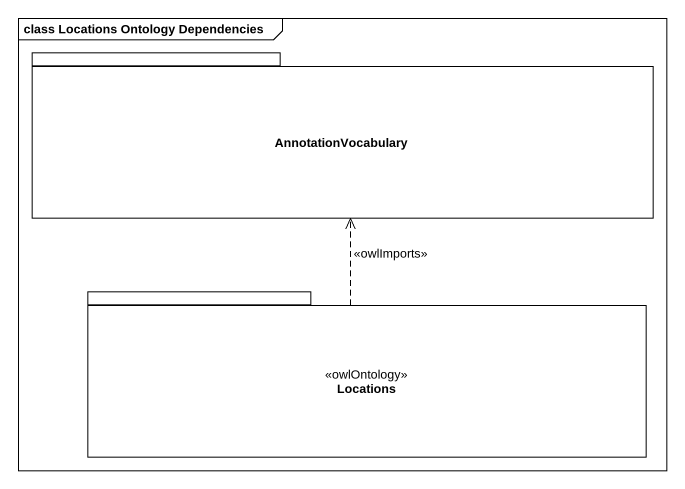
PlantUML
@startuml
mainframe class Locations Ontology Dependencies
package AnnotationVocabulary {
}
package Locations <<owlOntology>> {
}
Locations .up.> AnnotationVocabulary : <<owlImports>>
@enduml
